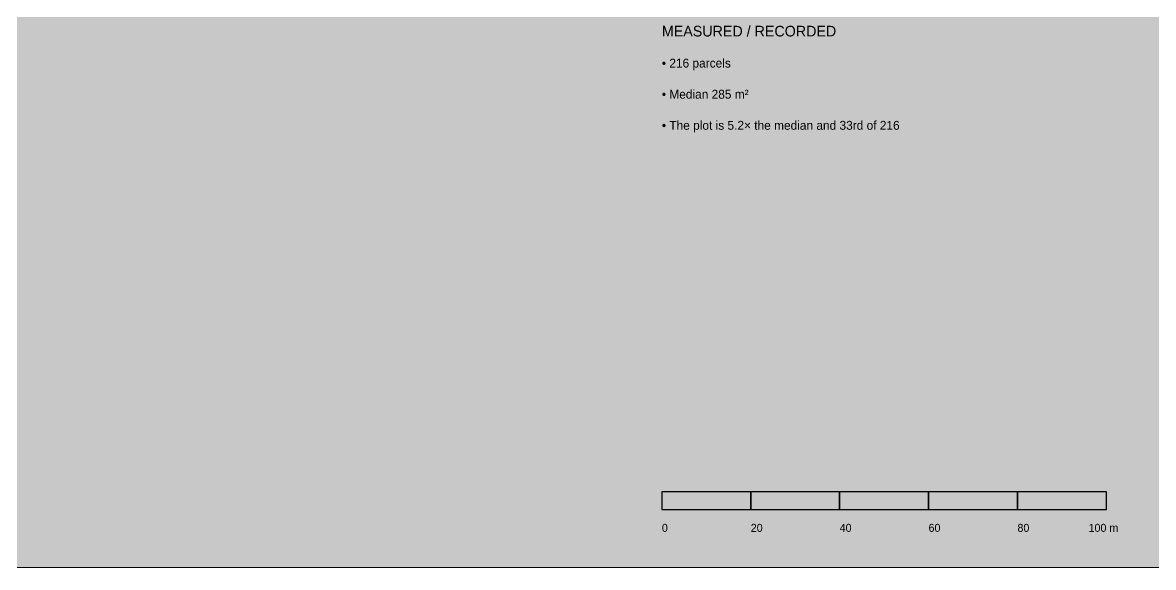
# Model space of a CAD drawing. Header units: metres. Extents: x -334141 to -333355, y -28147 to -27441.
# Drawn here: x -333902.9 to -333648.5, y -28147.2 to -28024.6 of the extents above; entities that cross this region are included whole.
import ezdxf

# ---------------------------------------------------------------- set-up
doc = ezdxf.new("R2010")
doc.units = ezdxf.units.M
for name, color, linetype, lineweight, true_color in [('EB-KEY-BACKGROUND', 7, 'CONTINUOUS', 0, 0xf4f2ed), ('EB-KEY-SCALE', 7, 'CONTINUOUS', 25, 0x151515), ('EB-KEY-TEXT', 7, 'CONTINUOUS', 13, 0x151515)]:
    doc.layers.add(name, color=color, linetype=linetype, lineweight=lineweight, true_color=true_color)
doc.styles.add('OD-INTER', font='Inter.ttf')

msp = doc.modelspace()

# ---------------------------------------------------------------- hatches: boundary and pattern name
at = {"layer": 'EB-KEY-BACKGROUND', "transparency": 33554687}
msp.add_hatch(color=256, dxfattribs=at).paths.add_polyline_path([(-334064.11, -28007.72), (-333479.11, -28007.72), (-333479.11, -28147.22), (-334064.11, -28147.22)])
at = {"layer": 'EB-KEY-SCALE', "transparency": 33554687}
for points in [[(-333759.11, -28134.22), (-333739.11, -28134.22), (-333739.11, -28130.22), (-333759.11, -28130.22)], [(-333719.11, -28134.22), (-333699.11, -28134.22), (-333699.11, -28130.22), (-333719.11, -28130.22)], [(-333679.11, -28134.22), (-333659.11, -28134.22), (-333659.11, -28130.22), (-333679.11, -28130.22)]]:
    msp.add_hatch(color=256, dxfattribs=at).paths.add_polyline_path(points)

# ---------------------------------------------------------------- linework, layer by layer
at = {"layer": 'EB-KEY-SCALE'}
for points in [[(-333759.11, -28134.22), (-333739.11, -28134.22), (-333739.11, -28130.22), (-333759.11, -28130.22)], [(-333739.11, -28134.22), (-333719.11, -28134.22), (-333719.11, -28130.22), (-333739.11, -28130.22)], [(-333719.11, -28134.22), (-333699.11, -28134.22), (-333699.11, -28130.22), (-333719.11, -28130.22)], [(-333699.11, -28134.22), (-333679.11, -28134.22), (-333679.11, -28130.22), (-333699.11, -28130.22)], [(-333679.11, -28134.22), (-333659.11, -28134.22), (-333659.11, -28130.22), (-333679.11, -28130.22)]]:
    msp.add_lwpolyline(points, close=True, dxfattribs=at)
at = {"layer": 'EB-KEY-TEXT'}
msp.add_lwpolyline([(-334064.11, -28007.72), (-333479.11, -28007.72), (-333479.11, -28147.22), (-334064.11, -28147.22)], close=True, dxfattribs=at)

# ---------------------------------------------------------------- texts
at = {"layer": 'EB-KEY-TEXT', "style": 'OD-INTER'}
for s, height, p in [('MEASURED / RECORDED', 2.4, (-333759.11, -28027.72)), ('0', 1.8, (-333759.11, -28139.22)), ('20', 1.8, (-333739.11, -28139.22)), ('40', 1.8, (-333719.11, -28139.22)), ('60', 1.8, (-333699.11, -28139.22)), ('80', 1.8, (-333679.11, -28139.22)), ('100 m', 1.8, (-333663.11, -28139.22))]:
    msp.add_text(s, height=height, dxfattribs=at).set_placement(p)
at = {"layer": 'EB-KEY-TEXT', "char_height": 2, "width": 265, "attachment_point": 1, "style": 'OD-INTER'}
for s, insert in [('• 216 parcels', (-333759.11, -28032.72)), ('• Median 285 m²', (-333759.11, -28039.72)), ('• The plot is 5.2× the median and 33rd of 216', (-333759.11, -28046.72))]:
    msp.add_mtext(s, dxfattribs=dict(at, insert=insert))

doc.saveas('drawing.dxf')
